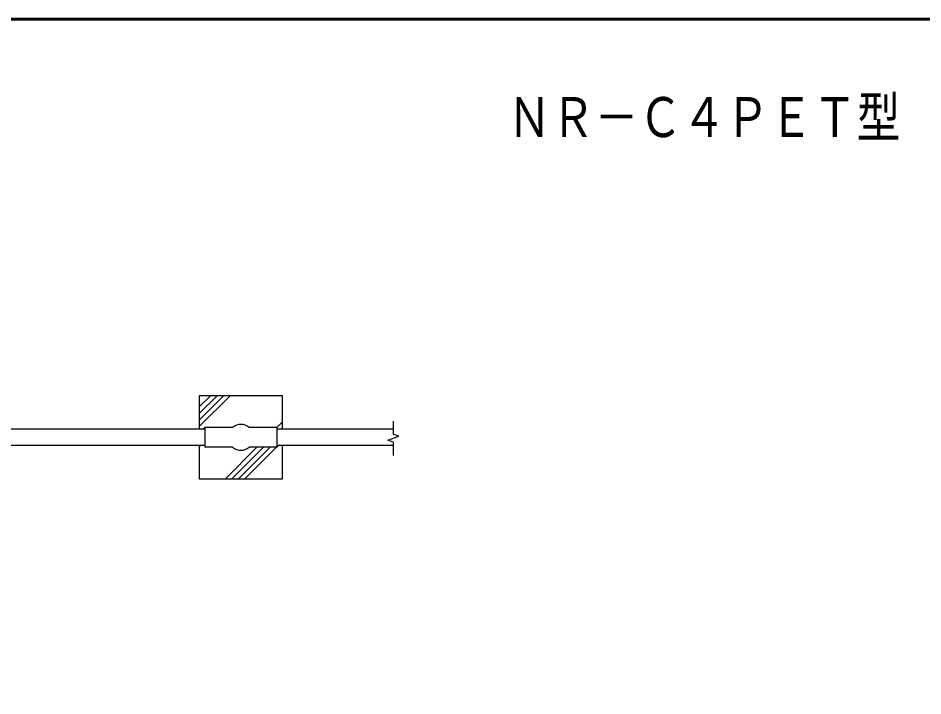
# Model space of a CAD drawing. Units: millimetres, scale not verified. Extents: x -4425 to 4425, y -3150 to 3150.
# Drawn here: x -1959 to 0, y 1457 to 2925 of the extents above; entities that cross this region are included whole.
import ezdxf
from ezdxf.enums import TextEntityAlignment as Align

# ---------------------------------------------------------------- set-up
doc = ezdxf.new("R2010")
doc.units = ezdxf.units.MM
doc.header["$LTSCALE"] = 20
for name, color, linetype, lineweight in [('0-3_1', 7, 'Continuous', 25), ('0-4_0', 7, 'Continuous', 25), ('0-C_WAKU', 7, 'Continuous', 25), ('0-D_D-TTL-TXT', 7, 'Continuous', 25)]:
    doc.layers.add(name, color=color, linetype=linetype, lineweight=lineweight)
doc.styles.add('ＭＳ ゴシック', font='')
doc.styles.get('ＭＳ ゴシック').set_extended_font_data('MS Gothic')

# ---------------------------------------------------------------- blocks, each defined once
blk = doc.blocks.new('C22')
at = {"layer": '0-3_1', "color": 4}
blk.add_line((56298.1, 110074.6), (56331, 110107.5), dxfattribs=at)
blk = doc.blocks.new('C23')
at = {"layer": '0-3_1'}
blk.add_line((56465.3, 110807.5), (56538.1, 110880.3), dxfattribs=at)
blk = doc.blocks.new('C24')
at = {"layer": '0-3_1', "color": 4}
blk.add_line((56298.1, 110923.1), (57632.5, 112257.5), dxfattribs=at)
blk = doc.blocks.new('C25')
at = {"layer": '0-3_1', "color": 4}
blk.add_line((56298.1, 111205.9), (57349.6, 112257.5), dxfattribs=at)
blk = doc.blocks.new('C26')
at = {"layer": '0-3_1', "color": 4}
blk.add_line((56298.1, 111488.8), (57066.8, 112257.5), dxfattribs=at)
blk = doc.blocks.new('C27')
at = {"layer": '0-3_1', "color": 4}
blk.add_line((56298.1, 111771.6), (56784, 112257.5), dxfattribs=at)
blk = doc.blocks.new('C28')
at = {"layer": '0-3_1', "color": 4}
blk.add_line((57426.6, 108657.5), (58796.6, 110027.5), dxfattribs=at)
blk = doc.blocks.new('C29')
at = {"layer": '0-3_1', "color": 4}
blk.add_line((59656.6, 110887.5), (59898.1, 111129), dxfattribs=at)
blk = doc.blocks.new('C30')
at = {"layer": '0-3_1', "color": 4}
blk.add_line((57709.4, 108657.5), (59079.4, 110027.5), dxfattribs=at)
blk = doc.blocks.new('C31')
at = {"layer": '0-3_1', "color": 4}
blk.add_line((59859.4, 110807.5), (59898.1, 110846.1), dxfattribs=at)
blk = doc.blocks.new('C32')
at = {"layer": '0-3_1', "color": 4}
blk.add_line((57992.3, 108657.5), (59362.3, 110027.5), dxfattribs=at)
blk = doc.blocks.new('C33')
at = {"layer": '0-3_1', "color": 4}
blk.add_line((58275.1, 108657.5), (59645.1, 110027.5), dxfattribs=at)
blk = doc.blocks.new('C34')
at = {"layer": '0-3_1', "color": 4}
blk.add_line((59658.1, 110040.4), (59725.1, 110107.5), dxfattribs=at)

msp = doc.modelspace()

# ---------------------------------------------------------------- linework, layer by layer
at = {"layer": '0-3_1'}
for p, q in [((-1494.23, 2038.68), (-1554.45, 2038.68)), ((-1554.45, 2038.68), (-1554.45, 1995.68)), ((-1398.45, 2038.68), (-1458.67, 2038.68)), ((-1398.45, 2038.68), (-1398.45, 1995.68)), ((-1554.45, 2034.68), (-3398.45, 2034.68)), ((-1146.45, 2034.68), (-1398.45, 2034.68)), ((-1554.45, 1999.68), (-3398.45, 1999.68)), ((-1566.45, 1999.68), (-1566.45, 1927.18)), ((-1146.45, 1999.68), (-1398.45, 1999.68)), ((-1494.23, 1995.68), (-1554.45, 1995.68)), ((-1398.45, 1995.68), (-1458.67, 1995.68))]:
    msp.add_line(p, q, dxfattribs=at)
at = {"layer": '0-3_1', "color": 4}
for p, q in [((-1146.45, 2052.33), (-1146.45, 2023.67)), ((-1146.45, 2006.57), (-1158.2, 2010.85)), ((-1146.45, 2006.57), (-1146.45, 1977.92))]:
    msp.add_line(p, q, dxfattribs=at)
at = {"layer": '0-3_1'}
for points in [[(-1386.45, 2034.68), (-1386.45, 2107.18), (-1566.45, 2107.18), (-1566.45, 2034.68)], [(-1566.45, 1927.18), (-1386.45, 1927.18), (-1386.45, 1999.68)]]:
    msp.add_lwpolyline(points, dxfattribs=at)
at = {"layer": '0-3_1', "color": 4}
msp.add_lwpolyline([(-1158.2, 2010.85), (-1134.71, 2019.4), (-1146.45, 2023.67)], dxfattribs=at)
at = {"layer": '0-3_1'}
for start, end in [(50.40737, 129.59256), (230.40744, 309.59262)]:
    msp.add_arc((-1476.45, 2017.18), 27.9, start, end, dxfattribs=at)
at = {"layer": '0-C_WAKU'}
msp.add_line((-4048.09, 2923), (4197.91, 2923), dxfattribs=at)
msp.add_lwpolyline([(-4050.09, 2925), (4199.91, 2925), (4199.91, -2925), (-4050.09, -2925)], close=True, dxfattribs=at)
msp.add_lwpolyline([(-4046.09, -2921), (-4046.09, 2921), (4195.91, 2921)], dxfattribs=at)

# ---------------------------------------------------------------- block references
at = {"layer": '0-4_0', "xscale": 0.05, "yscale": 0.05}
for name in ['C24', 'C25', 'C26', 'C27', 'C23', 'C29', 'C31', 'C22', 'C34', 'C28', 'C30', 'C32', 'C33']:
    msp.add_blockref(name, (-4381.36, -3505.7), dxfattribs=at)

# ---------------------------------------------------------------- texts
at = {"layer": '0-D_D-TTL-TXT', "style": 'ＭＳ ゴシック', "width": 0.8}
msp.add_text('ＮＲ－Ｃ４ＰＥＴ型 Ｈ８００', height=86.59, dxfattribs=at).set_placement((-899.3, 2641.4), align=Align.BOTTOM_LEFT)

doc.saveas('drawing.dxf')
